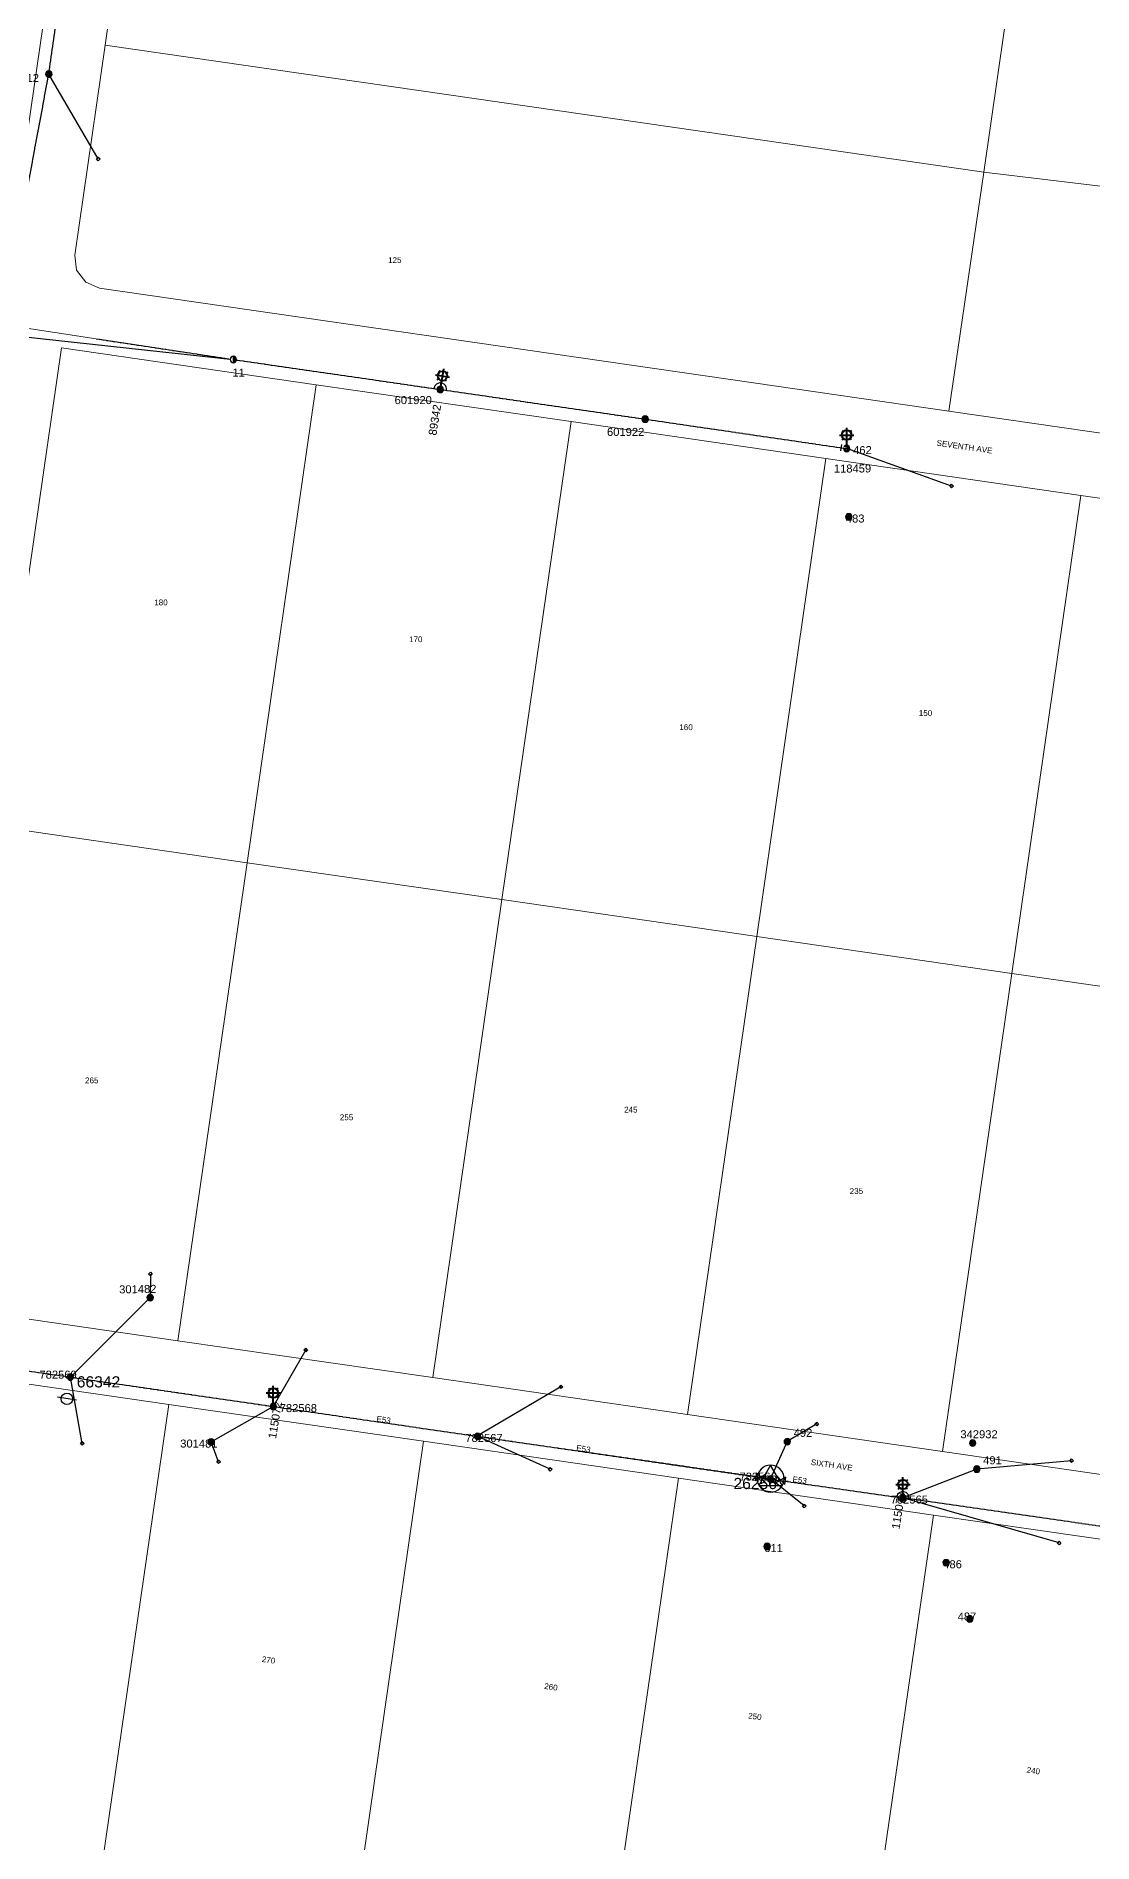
# Model space of a CAD drawing. Header units: metres. Extents: x 368 to 298975, y 411 to 6243625.
# Drawn here: x 297055 to 297385, y 6241754 to 6242318 of the extents above; entities that cross this region are included whole.
import ezdxf
from ezdxf.enums import TextEntityAlignment as Align

# ---------------------------------------------------------------- set-up
doc = ezdxf.new("R2010")
doc.units = ezdxf.units.M
doc.linetypes.add('Cable Exist OH', pattern=[1, 1, 0])
doc.layers.get('0').update_dxf_attribs({"color": 6})
doc.layers.add('Cadastre Land Parcels_SP_EXT', color=250, linetype='Continuous', lineweight=5)
doc.layers.add('Cadastre Roads_SP_EXT', color=250, linetype='Continuous', lineweight=5)
for name, color, linetype in [('Equip_LV_EXT', 7, 'Continuous'), ('Equip_SP_HV_EXT', 7, 'Continuous'), ('Equip_SP_SL_EXT', 7, 'Continuous'), ('Mains_HV_EXT', 7, 'Continuous'), ('Mains_LV_EXT', 7, 'Continuous'), ('Mains_SL_EXT', 7, 'Continuous'), ('OH_Details_SP_MISC', 7, 'Continuous'), ('Services_SP_EXT', 7, 'Continuous'), ('Sub_SP_TR_HV_LV_EXT', 7, 'Continuous'), ('SupportsOH_SP_TR_HV_LV_SL_EXT', 7, 'Continuous'), ('SupportsOH_SP_TR_HV_LV_SL_NEW', 2, 'Continuous')]:
    doc.layers.add(name, color=color, linetype=linetype)
doc.styles.add('HVSW_LABEL', font='arial.ttf')
doc.styles.add('iecARIAL', font='arial.ttf', dxfattribs={"height": 2})
doc.styles.add('POLE_LABEL', font='arial.ttf')
doc.styles.get("Standard").update_dxf_attribs({"font": 'arial.ttf'})
doc.linetypes.add('Cable Rem', pattern='A,6.5,-0.001,["X",Standard,S=2.5,R=0,X=0,Y=-1.27],-0.001', length=6.502)
doc.linetypes.add('IE Trench HV', pattern='A,7,-0.2,["/",Standard,S=3,R=0,X=0.6,Y=-1.4],-2.5', length=9.7)

# ---------------------------------------------------------------- blocks, each defined once
blk = doc.blocks.new('SUB_POLE_EXT')
blk.add_wipeout([(0, 4.22), (0.42, 4.2), (0.83, 4.14), (1.21, 4.05), (1.62, 3.9), (1.99, 3.72), (2.35, 3.51), (2.68, 3.26), (2.99, 2.99), (3.28, 2.66), (3.52, 2.34), (3.76, 1.92), (3.9, 1.62), (4.04, 1.23), (4.18, 0.63), (4.22, 0), (4.18, -0.61), (4.06, -1.15), (3.9, -1.62), (3.58, -2.24), (3.22, -2.73), (2.97, -3.01), (2.68, -3.26), (2.36, -3.5), (2, -3.72), (1.64, -3.89), (1.25, -4.03), (0.82, -4.14), (0.42, -4.2), (0, -4.22), (-0.41, -4.2), (-0.8, -4.15), (-1.21, -4.05), (-1.62, -3.9), (-1.99, -3.73), (-2.35, -3.51), (-2.68, -3.26), (-2.96, -3.02), (-3.23, -2.72), (-3.51, -2.35), (-3.71, -2.01), (-3.91, -1.6), (-4.05, -1.21), (-4.16, -0.76), (-4.22, -0.14), (-4.21, 0.39), (-4.14, 0.83), (-4.03, 1.27), (-3.9, 1.63), (-3.71, 2.02), (-3.5, 2.37), (-3.28, 2.67), (-2.99, 2.99), (-2.68, 3.27), (-2.33, 3.52), (-1.98, 3.73), (-1.63, 3.9), (-1.2, 4.05), (-0.78, 4.15), (-0.4, 4.21)])
blk.add_line((2.16, 0.48), (2.16, 0.48, 0))
blk.add_lwpolyline([(-4.22, 0, 1), (4.22, 0, 1)], format="xyb", close=True)
blk.add_lwpolyline([(2.14, 0.52), (0, 4.22), (-3.66, -2.11), (3.66, -2.11)], close=True)
for tag, height, flags, p in [('STREET_CODE', 0.2, 9, (1.5, 0)), ('ASSET_NUM', 3.5, 8, (2, 2)), ('CONSTRUCTED_VOLTAGE', 0.2, 9, (1.5, -0.2)), ('OPERATING_VOLTAGE', 0.2, 9, (1.5, -0.6)), ('OPERATED_BY', 0.2, 9, (1.5, -0.8)), ('ORIENTATION', 0.2, 9, (1.5, -1.2)), ('OWNED_BY', 0.2, 9, (1.5, -1.4)), ('SECONDARY_VOLTAGE', 0.2, 9, (1.5, -1.6)), ('STATE', 0.2, 9, (1.5, -1.8)), ('SUBSTATION_TYPE', 0.2, 9, (1.5, -2)), ('STREETNAME', 0.2, 9, (1.5, -2.8)), ('SUBURB', 0.2, 9, (1.5, -3)), ('Z', 0.2, 1, (1.5, -3.4)), ('NO_PHASES', 0.2, 9, (1.5, -0.4)), ('MAINTAINED_BY', 0.2, 9, (1.5, -1)), ('USAGE', 0.2, 9, (1.5, -2.2)), ('LEGEND', 0.2, 9, (1.5, -2.4)), ('LOCATION', 0.2, 9, (1.5, -2.6)), ('NOTES', 0.2, 9, (1.5, -3.2))]:
    blk.add_attdef(tag, text='', height=height, dxfattribs=dict(flags=flags)).set_placement(p, align=Align.MIDDLE_LEFT)
blk = doc.blocks.new('LV_OH_LINKS_DISTFUSE_EXT')
for p, q in [((0, 0), (0.96, 0)), ((3.84, 0), (4.8, 0))]:
    blk.add_line(p, q)
blk.add_lwpolyline([(3.84, -1.2), (3.84, 1.2), (0.96, -1.2), (0.96, 1.2)], close=True)
at = {"flags": 9}
for tag, p in [('ACTUAL_STATUS', (0, 0)), ('CONSTRUCTED_VOLTAGE', (0, -0.2)), ('OPERATING_VOLTAGE', (0, -0.6)), ('ORIENTATION', (0, -0.8)), ('OWNED_BY', (0, -1)), ('STATE', (0, -1.2)), ('SWITCH_TYPE', (0, -1.4)), ('NO_PHASES', (0, -0.4)), ('USAGE', (0, -1.6)), ('NOTES', (0, -1.8))]:
    blk.add_attdef(tag, text='', height=0.2, dxfattribs=at).set_placement(p, align=Align.MIDDLE_LEFT)
at = {"flags": 1}
blk.add_attdef('Z', (0, 0), '', height=0.2, dxfattribs=at)
blk = doc.blocks.new('SL_LANTERN_EXT')
at = {"lineweight": 40}
for p, q in [((-1.46, 5.68), (-1.06, 5.28)), ((0, 1.97), (0, 6.47)), ((1.46, 5.68), (1.06, 5.28)), ((-2.25, 4.22), (2.25, 4.22)), ((-1.46, 2.76), (-1.06, 3.16)), ((0, 0), (0, 2.72)), ((1.46, 2.76), (1.06, 3.16))]:
    blk.add_line(p, q, dxfattribs=at)
blk.add_circle((0, 4.22), 1.5, dxfattribs=at)
at = {"style": 'iecARIAL', "flags": 8}
blk.add_attdef('ASSET_NUM', (1.5, 1.5), '', height=2.5, dxfattribs=at)
for tag, p, height, flags in [('OPERATING_VOLTAGE', (0.98, -1.65), 0.2, 9), ('ORIENTATION', (0.98, -1.85), 0.2, 9), ('OWNED_BY', (0.98, -2.05), 0.2, 9), ('STATE', (0.98, -2.25), 0.2, 9), ('CONSTRUCTED_VOLTAGE', (0.98, -0.65), 0.2, 9), ('CONTROL_TYPE', (0.98, -0.85), 0.2, 9), ('LANTERN_PURPOSE', (0.98, -1.05), 0.2, 9), ('LANTERN_TYPE', (0.98, -1.25), 0.2, 9), ('NO_PHASES', (0.98, -1.45), 0.2, 9), ('USAGE', (0.98, -2.45), 0.2, 9), ('CEXIST', (0.98, -2.65), 0.2, 9), ('CNEW', (0.98, -2.85), 0.2, 9), ('CNUMBER', (0.98, -3.05), 0.2, 9), ('CREMOVE', (0.98, -3.25), 0.2, 9), ('CREPLACE', (0.98, -3.45), 0.2, 9), ('LKINGHEIGHT', (0.98, -3.65), 0.2, 9), ('LBRACKET', (0.98, -3.85), 0.2, 9), ('LBRACKETVOCAB', (0.98, -4.05), 0.2, 9), ('LCATEGORY', (0.98, -4.25), 0.2, 9), ('LCHARGE1', (0.98, -4.45), 0.2, 9), ('LCHARGE1PERCENT', (0.98, -4.65), 0.2, 9), ('LCHARGE2', (0.98, -4.85), 0.2, 9), ('LCHARGE2PERCENT', (0.98, -5.05), 0.2, 9), ('LCHARGE3', (0.98, -5.25), 0.2, 9), ('LCHARGE3PERCENT', (0.98, -5.45), 0.2, 9), ('LEXIST', (0.98, -5.65), 0.2, 9), ('LNUMBER', (2.18, -3.25), 2.5, 8), ('STREETNAME', (0.98, -9.25), 0.2, 9), ('SUBURB', (0.98, -9.45), 0.2, 1), ('LLAMP', (0.98, -5.85), 0.2, 9), ('LLAMPVOCAB', (0.98, -6.05), 0.2, 9), ('LMAST', (0.98, -6.25), 0.2, 9), ('LMASTVOCAB', (0.98, -6.45), 0.2, 9), ('LNEW', (0.98, -6.65), 0.2, 9), ('LANTNUMBER', (0.98, -6.85), 0.2, 9), ('LOUTREACH', (0.98, -7.25), 0.2, 9), ('LOUTREACHVOCAB', (0.98, -7.45), 0.2, 9), ('LRATECODE', (0.98, -7.65), 0.2, 9), ('LREMOVE', (0.98, -7.85), 0.2, 9), ('LREPLACE', (0.98, -8.05), 0.2, 9), ('LTYPE', (0.98, -8.25), 0.2, 9), ('LTYPEVOCAB', (0.98, -8.45), 0.2, 9), ('LEGEND', (0.98, -8.65), 0.2, 9), ('LOCATION', (0.98, -8.85), 0.2, 9), ('NOTES', (0.98, -9.05), 0.2, 9)]:
    blk.add_attdef(tag, p, '', height=height, dxfattribs=dict(flags=flags))
blk = doc.blocks.new('*U70')
at = {"lineweight": 40}
for p, q in [((-0.49, 5.9), (-0.16, 5.44)), ((0.34, 2), (1.08, 6.44)), ((-1.51, 4.59), (2.93, 3.84)), ((-0.97, 3.02), (-0.51, 3.35)), ((0, 0), (0.46, 2.74)), ((1.91, 2.54), (1.58, 3)), ((2.39, 5.41), (1.93, 5.09))]:
    blk.add_line(p, q, dxfattribs=at)
blk.add_circle((0.71, 4.22), 1.5, dxfattribs=at)
at = {"style": 'iecARIAL', "flags": 8}
blk.add_attdef('ASSET_NUM', (1.5, 1.5), '', height=2.5, dxfattribs=at)
for tag, p, height, flags in [('OPERATING_VOLTAGE', (0.98, -1.65), 0.2, 9), ('ORIENTATION', (0.98, -1.85), 0.2, 9), ('OWNED_BY', (0.98, -2.05), 0.2, 9), ('STATE', (0.98, -2.25), 0.2, 9), ('CONSTRUCTED_VOLTAGE', (0.98, -0.65), 0.2, 9), ('CONTROL_TYPE', (0.98, -0.85), 0.2, 9), ('LANTERN_PURPOSE', (0.98, -1.05), 0.2, 9), ('LANTERN_TYPE', (0.98, -1.25), 0.2, 9), ('NO_PHASES', (0.98, -1.45), 0.2, 9), ('USAGE', (0.98, -2.45), 0.2, 9), ('CEXIST', (0.98, -2.65), 0.2, 9), ('CNEW', (0.98, -2.85), 0.2, 9), ('CNUMBER', (0.98, -3.05), 0.2, 9), ('CREMOVE', (0.98, -3.25), 0.2, 9), ('CREPLACE', (0.98, -3.45), 0.2, 9), ('LKINGHEIGHT', (0.98, -3.65), 0.2, 9), ('LBRACKET', (0.98, -3.85), 0.2, 9), ('LBRACKETVOCAB', (0.98, -4.05), 0.2, 9), ('LCATEGORY', (0.98, -4.25), 0.2, 9), ('LCHARGE1', (0.98, -4.45), 0.2, 9), ('LCHARGE1PERCENT', (0.98, -4.65), 0.2, 9), ('LCHARGE2', (0.98, -4.85), 0.2, 9), ('LCHARGE2PERCENT', (0.98, -5.05), 0.2, 9), ('LCHARGE3', (0.98, -5.25), 0.2, 9), ('LCHARGE3PERCENT', (0.98, -5.45), 0.2, 9), ('LEXIST', (0.98, -5.65), 0.2, 9), ('LNUMBER', (2.18, -3.25), 2.5, 8), ('STREETNAME', (0.98, -9.25), 0.2, 9), ('SUBURB', (0.98, -9.45), 0.2, 1), ('LLAMP', (0.98, -5.85), 0.2, 9), ('LLAMPVOCAB', (0.98, -6.05), 0.2, 9), ('LMAST', (0.98, -6.25), 0.2, 9), ('LMASTVOCAB', (0.98, -6.45), 0.2, 9), ('LNEW', (0.98, -6.65), 0.2, 9), ('LANTNUMBER', (0.98, -6.85), 0.2, 9), ('LOUTREACH', (0.98, -7.25), 0.2, 9), ('LOUTREACHVOCAB', (0.98, -7.45), 0.2, 9), ('LRATECODE', (0.98, -7.65), 0.2, 9), ('LREMOVE', (0.98, -7.85), 0.2, 9), ('LREPLACE', (0.98, -8.05), 0.2, 9), ('LTYPE', (0.98, -8.25), 0.2, 9), ('LTYPEVOCAB', (0.98, -8.45), 0.2, 9), ('LEGEND', (0.98, -8.65), 0.2, 9), ('LOCATION', (0.98, -8.85), 0.2, 9), ('NOTES', (0.98, -9.05), 0.2, 9)]:
    blk.add_attdef(tag, p, '', height=height, dxfattribs=dict(flags=flags))
blk = doc.blocks.new('CCP_EXT')
blk.add_wipeout([(0, 0.57), (0.57, 0), (0, -0.57), (-0.57, 0)])
blk.add_lwpolyline([(-0.57, 0), (0, 0.57), (0.57, 0), (0, -0.57), (-0.57, 0)])
at = {"flags": 1}
blk.add_attdef('Z', (0, 0), '', height=0.2, dxfattribs=at)
at = {"flags": 9}
for tag, p in [('CCP_TYPE', (0, 0)), ('CONSTRUCTED_VOLTAGE', (0, -0.2)), ('OPERATING_VOLTAGE', (0, -0.6)), ('ORIENTATION', (0, -0.8)), ('OWNED_BY', (0, -1)), ('STATE', (0, -1.8)), ('NO_PHASES', (0, -0.4)), ('USAGE', (0, -1.2)), ('LEGEND', (0, -1.4)), ('LIFE_SUPPORT', (0, -1.6)), ('NOTES', (0, -2))]:
    blk.add_attdef(tag, text='', height=0.2, dxfattribs=at).set_placement(p, align=Align.MIDDLE_LEFT)
blk = doc.blocks.new('POLE_EXT')
blk.add_hatch(color=256).paths.add_polyline_path([(-1, 0, 1), (1, 0, 1)])
blk.add_lwpolyline([(-1, 0, 1), (1, 0, 1)], format="xyb", close=True)
for tag, height, flags, p in [('pNumber', 2.5, 8, (-17.84, 2.07)), ('OWNED_BY', 0.2, 9, (1.35, -0.4)), ('SPECIAL_USE', 0.2, 9, (1.35, -0.8)), ('STATE', 0.2, 9, (1.35, -1)), ('cLV', 0.2, 9, (1.35, -1.4)), ('hDepth', 0.2, 9, (1.35, -1.6)), ('hDia', 0.2, 9, (1.35, -1.8)), ('cHV', 0.2, 9, (1.35, -2)), ('cLinedev', 0.2, 9, (1.35, -3.4)), ('pExisting', 0.2, 9, (1.35, -3.8)), ('pFooting', 0.2, 9, (1.35, -4.4)), ('pNew', 0.2, 9, (1.35, -4.6)), ('pRelocate', 0.2, 9, (1.35, -5)), ('pRemove', 0.2, 9, (1.35, -5.2)), ('pReplace', 0.2, 9, (1.35, -5.4)), ('pStay', 0.2, 9, (1.35, -5.6)), ('PARENT', 0.2, 9, (1.35, -0.6)), ('USAGE', 0.2, 9, (1.35, -1.2)), ('LBRACKET', 0.2, 9, (1.35, -2.2)), ('LExisting', 0.2, 9, (1.35, -2.4)), ('LANTNUMBER', 0.2, 9, (1.35, -2.6)), ('LOther', 0.2, 9, (1.35, -2.8)), ('LRemove', 0.2, 9, (1.35, -3)), ('LEGEND', 0.2, 9, (1.35, -3.2)), ('LOCATION', 0.2, 9, (1.35, -3.6)), ('PFNUMBER', 0.2, 9, (1.35, -4)), ('NEWPFNUMBER', 0.2, 9, (1.35, -4.2)), ('pType', 0.2, 9, (1.35, -5.8)), ('cspan', 0.2, 9, (1.35, -6)), ('STREETNAME', 0.2, 9, (1.35, -6.2)), ('SUBURB', 0.2, 9, (1.35, -6.4)), ('OPERATED_BY', 0.2, 9, (1.36, -7.01)), ('NOTES', 0.2, 9, (1.35, -6.6)), ('MAINTAINED_BY', 0.2, 9, (1.36, -6.81))]:
    blk.add_attdef(tag, text='', height=height, dxfattribs=dict(flags=flags)).set_placement(p, align=Align.MIDDLE_LEFT)
at = {"style": 'POLE_LABEL'}
for tag, height, flags, p in [('STRUCTURE_PLANT_NUMBER', 0.2, 9, (1.35, 0.03)), ('ASSET_NUM', 2.5, 8, (2, 2)), ('STREET_CODE', 0.2, 9, (1.35, -0.2))]:
    blk.add_attdef(tag, text='', height=height, dxfattribs=dict(at, flags=flags)).set_placement(p, align=Align.MIDDLE_LEFT)
at = {"flags": 1}
blk.add_attdef('Z', (1.35, -7.33), '', height=0.2, dxfattribs=at)
blk = doc.blocks.new('HV_ABS_CLOSED_EXT')
blk.add_line((-3, 6.87), (3, 6.87))
blk.add_circle((0, 6.87), 1.8)
at = {"flags": 1}
blk.add_attdef('Z', (0, 0), '', height=0.2, dxfattribs=at)
at = {"style": 'HVSW_LABEL'}
for tag, height, flags, p in [('ASSET_NUM', 3.5, 8, (2, 2)), ('STREET_CODE', 0.2, 9, (0, -0.2))]:
    blk.add_attdef(tag, text='', height=height, dxfattribs=dict(at, flags=flags)).set_placement(p, align=Align.MIDDLE_LEFT)
at = {"flags": 9}
for tag, p in [('ACTUAL_STATUS', (0, -0.4)), ('CONSTRUCTED_VOLTAGE', (0, -0.6)), ('OPERATING_VOLTAGE', (0, -1)), ('ORIENTATION', (0, -1.2)), ('OWNED_BY', (0, -1.4)), ('STATE', (0, -1.6)), ('SWITCH_TYPE', (0, -1.8)), ('STREETNAME', (0, -2.6)), ('SUBURB', (0, -2.8)), ('NO_PHASES', (0, -0.8)), ('USAGE', (0, -2)), ('LEGEND', (0, -2.2)), ('LOCATION', (0, -2.4)), ('NOTES', (0, -3))]:
    blk.add_attdef(tag, text='', height=0.2, dxfattribs=at).set_placement(p, align=Align.MIDDLE_LEFT)
blk = doc.blocks.new('End Shackle_EXT')
blk.add_wipeout([(0, 0.25), (1.81, 0.25), (1.82, -0.25), (0, -0.25)])
blk.add_line((1.81, -1), (1.81, 1))
at = {"flags": 1}
blk.add_attdef('Z', (0, 0), '', height=0.2, dxfattribs=at)
at = {"flags": 9}
for tag, p in [('CONNECTOR_TYPE', (0, 0)), ('CONSTRUCTED_VOLTAGE', (0, -0.2)), ('OPERATING_VOLTAGE', (0, -0.6)), ('ORIENTATION', (0, -0.8)), ('OWNED_BY', (0, -1)), ('STATE', (0, -1.2)), ('NO_PHASES', (0, -0.4)), ('USAGE', (0, -1.4)), ('NOTES', (0, -1.6))]:
    blk.add_attdef(tag, text='', height=0.2, dxfattribs=at).set_placement(p, align=Align.MIDDLE_LEFT)
blk = doc.blocks.new('POLE_REPLACE_NEW')
for tag, flags, p in [('cspan', 9, (1.5, -5.6)), ('pFooting', 9, (1.5, -4)), ('pNew', 9, (1.5, -4.2)), ('pNumber', 9, (1.5, -4.4)), ('pRelocate', 9, (1.5, -4.6)), ('pRemove', 9, (1.5, -4.8)), ('pReplace', 9, (1.5, -5)), ('pStay', 9, (1.5, -5.2)), ('pType', 9, (1.5, -5.4)), ('SUBURB', 9, (1.5, -5.8)), ('STREETNAME', 9, (1.5, -6)), ('OPERATED_BY', 9, (1.5, -6.6)), ('Z', 1, (1.5, -7)), ('LOCATION', 9, (1.5, -6.2)), ('NOTES', 9, (1.5, -6.4)), ('MAINTAINED_BY', 9, (1.5, -6.8))]:
    blk.add_attdef(tag, text='', height=0.2, dxfattribs=dict(flags=flags)).set_placement(p, align=Align.MIDDLE_LEFT)
blk.add_wipeout([(0, 1), (-0.13, 0.99), (-0.25, 0.97), (-0.37, 0.93), (-0.48, 0.88), (-0.59, 0.81), (-0.68, 0.73), (-0.77, 0.64), (-0.84, 0.54), (-0.9, 0.43), (-0.95, 0.31), (-0.98, 0.19), (-1, 0.06), (-1, -0.06), (-0.98, -0.19), (-0.95, -0.31), (-0.9, -0.43), (-0.84, -0.54), (-0.77, -0.64), (-0.68, -0.73), (-0.59, -0.81), (-0.48, -0.88), (-0.37, -0.93), (-0.25, -0.97), (-0.13, -0.99), (0, -1), (0.13, -0.99), (0.25, -0.97), (0.37, -0.93), (0.48, -0.88), (0.59, -0.81), (0.68, -0.73), (0.77, -0.64), (0.84, -0.54), (0.9, -0.43), (0.95, -0.31), (0.98, -0.19), (1, -0.06), (1, 0.06), (0.98, 0.19), (0.95, 0.31), (0.9, 0.43), (0.84, 0.54), (0.77, 0.64), (0.68, 0.73), (0.59, 0.81), (0.48, 0.88), (0.37, 0.93), (0.25, 0.97), (0.13, 0.99)])
h = blk.add_hatch(color=256)
edge = h.paths.add_edge_path()
edge.add_arc((0, 0), 1, 270, 450)
edge.add_line((0, 1), (0, -1))
blk.add_lwpolyline([(0, 1), (0, -1)])
at = {"lineweight": -3}
blk.add_arc((0, 0), 1, 90, 270, dxfattribs=at)
blk.add_arc((0, 0), 1, 270, 90)
at = {"style": 'POLE_LABEL', "flags": 9}
blk.add_attdef('STRUCTURE_PLANT_NUMBER', text='', height=0.2, dxfattribs=at).set_placement((1.5, 0.24), align=Align.MIDDLE_LEFT)
for tag, height, flags, p in [('STREET_CODE', 0.2, 9, (1.5, 0)), ('ASSET_NUM', 2.5, 8, (2, 2)), ('OWNED_BY', 0.2, 9, (1.5, -0.2)), ('SPECIAL_USE', 0.2, 9, (1.5, -0.6)), ('STATE', 0.2, 9, (1.5, -0.8)), ('cLV', 0.2, 9, (1.5, -1.2)), ('cHV', 0.2, 9, (1.5, -1.8)), ('cLinedev', 0.2, 9, (1.5, -3.2)), ('PARENT', 0.2, 9, (1.5, -0.4)), ('USAGE', 0.2, 9, (1.5, -1)), ('hDepth', 0.2, 9, (1.5, -1.4)), ('hDia', 0.2, 9, (1.5, -1.6)), ('LBRACKET', 0.2, 9, (1.5, -2)), ('LExisting', 0.2, 9, (1.5, -2.2)), ('LANTNUMBER', 0.2, 9, (1.5, -2.4)), ('LOther', 0.2, 9, (1.5, -2.6)), ('LRemove', 0.2, 9, (1.5, -2.8)), ('LEGEND', 0.2, 9, (1.5, -3)), ('pExisting', 0.2, 9, (1.5, -3.4)), ('PFNUMBER', 0.2, 9, (1.5, -3.6)), ('NEWPFNUMBER', 0.2, 9, (1.5, -3.8))]:
    blk.add_attdef(tag, text='', height=height, dxfattribs=dict(flags=flags)).set_placement(p, align=Align.MIDDLE_LEFT)

msp = doc.modelspace()

# ---------------------------------------------------------------- linework, layer by layer
at = {"layer": 'Cadastre Land Parcels_SP_EXT', "linetype": 'Continuous'}
for points in [[(297066.99, 6242392.59), (296987.38, 6242404.06), (296965.76, 6242254.81), (297045.37, 6242243.32), (297066.99, 6242392.59)], [(297361.35, 6242350.05), (297268.48, 6242363.46), (297086.86, 6242389.68), (297076.08, 6242315.05), (297350.57, 6242275.4), (297361.35, 6242350.05)], [(297644.34, 6242309.18), (297564.68, 6242320.69), (297485.03, 6242332.19), (297405.42, 6242343.69), (297361.35, 6242350.05), (297350.57, 6242275.4), (297634.48, 6242241.3), (297644.34, 6242309.18)], [(297350.57, 6242275.4), (297076.08, 6242315.05), (297066.61, 6242249.48), (297067.17, 6242244.78), (297070, 6242240.99), (297074.35, 6242239.11), (297271.46, 6242210.59), (297339.72, 6242200.72), (297350.57, 6242275.4)], [(297634.48, 6242241.3), (297350.57, 6242275.4), (297339.72, 6242200.72), (297577.48, 6242166.38), (297580.39, 6242186.3), (297625.64, 6242179.77), (297634.48, 6242241.3)], [(297142.02, 6242208.98), (297062.42, 6242220.49), (297040.81, 6242071.2), (297120.42, 6242059.68), (297142.02, 6242208.98)], [(297221.65, 6242197.46), (297142.02, 6242208.98), (297120.42, 6242059.68), (297200.05, 6242048.15), (297221.65, 6242197.46)], [(297301.25, 6242185.95), (297221.65, 6242197.46), (297200.05, 6242048.15), (297274.83, 6242037.33), (297279.69, 6242036.63), (297301.25, 6242185.95)], [(297380.89, 6242174.43), (297301.25, 6242185.95), (297279.69, 6242036.63), (297359.33, 6242025.11), (297380.89, 6242174.43)], [(297460.53, 6242162.91), (297380.89, 6242174.43), (297359.33, 6242025.11), (297438.97, 6242013.59), (297460.53, 6242162.91)], [(297120.42, 6242059.68), (297040.81, 6242071.2), (297019.19, 6241921.89), (297098.79, 6241910.37), (297120.42, 6242059.68)], [(297200.05, 6242048.15), (297120.42, 6242059.68), (297098.79, 6241910.37), (297178.43, 6241898.84), (297200.05, 6242048.15)], [(297279.69, 6242036.63), (297274.83, 6242037.33), (297200.05, 6242048.15), (297178.43, 6241898.84), (297258.07, 6241887.31), (297279.69, 6242036.63)], [(297359.33, 6242025.11), (297279.69, 6242036.63), (297258.07, 6241887.31), (297337.71, 6241875.78), (297359.33, 6242025.11)], [(297438.97, 6242013.59), (297359.33, 6242025.11), (297337.71, 6241875.78), (297417.36, 6241864.25), (297438.97, 6242013.59)], [(297095.94, 6241890.5), (297016.3, 6241902.03), (296994.67, 6241752.71), (297074.31, 6241741.17), (297095.94, 6241890.5)], [(297175.57, 6241878.96), (297095.94, 6241890.5), (297074.31, 6241741.17), (297153.95, 6241729.63), (297175.57, 6241878.96)], [(297255.22, 6241867.43), (297175.57, 6241878.96), (297153.95, 6241729.63), (297233.6, 6241718.1), (297247.5, 6241814.1), (297255.22, 6241867.43)], [(297414.51, 6241844.38), (297334.86, 6241855.9), (297313.24, 6241706.56), (297392.89, 6241695.03), (297414.51, 6241844.38)]]:
    msp.add_lwpolyline(points, close=True, dxfattribs=at)
at = {"layer": 'Mains_HV_EXT', "linetype": 'Cable Exist OH'}
msp.add_lwpolyline([(297000.87, 6241908.36), (297065.21, 6241899.02)], dxfattribs=at)
at = {"layer": 'Mains_LV_EXT', "linetype": 'Cable Exist OH'}
for points in [[(297058.48, 6242306.02), (297070.85, 6242391.77)], [(297043.48, 6242225.56), (297058.48, 6242306.02)], [(297116.12, 6242216.86), (297180.78, 6242207.51)], [(297180.78, 6242207.51), (297244.81, 6242198.24)], [(297000.87, 6241908.36), (297065.11, 6241899.04)], [(297065.11, 6241899.04), (297065.21, 6241899.02), (297065.18, 6241899.03), (297128.72, 6241889.82)], [(297128.62, 6241889.83), (297192.45, 6241880.5)]]:
    msp.add_lwpolyline(points, dxfattribs=at)
at = {"layer": 'Mains_LV_EXT', "linetype": 'Continuous'}
for points in [[(297182.76, 6242207.22, 1.022425), (297178.8, 6242207.79)], [(297327.26, 6241860.9, 0.999988), (297323.34, 6241861.57)]]:
    msp.add_lwpolyline(points, format="xyb", dxfattribs=at)
at = {"layer": 'Mains_SL_EXT', "linetype": 'Cable Exist OH'}
msp.add_lwpolyline([(297073.26, 6242223.34), (297116.12, 6242216.86), (297180.78, 6242207.51)], dxfattribs=at)
at = {"layer": 'OH_Details_SP_MISC', "color": 2, "linetype": 'Cable Rem', "lineweight": 0, "flags": 128}
for points in [[(297047.43, 6242227.26), (297073.26, 6242223.34)], [(297074.25, 6242223.21), (297116.12, 6242216.86), (297180.78, 6242207.51), (297244.81, 6242198.24)]]:
    msp.add_lwpolyline(points, dxfattribs=at)
at = {"layer": 'OH_Details_SP_MISC', "color": 7, "linetype": 'Continuous', "elevation": -3.47, "flags": 128}
msp.add_lwpolyline([(297044.41, 6242224.65), (297116.12, 6242216.86)], dxfattribs=at)

# ---------------------------------------------------------------- block references
at = {"layer": 'Equip_SP_HV_EXT'}
ref = msp.add_blockref('HV_ABS_CLOSED_EXT', (297065.21, 6241899.02), dxfattribs=dict(at, rotation=171.0949387041825))
ref.add_attrib('ASSET_NUM', '66342', dxfattribs={"layer": '0', "height": 3.5, "style": 'HVSW_LABEL'}).set_placement((297067.21, 6241899.27), align=Align.TOP_LEFT)
at = {"layer": 'Equip_SP_SL_EXT'}
ref = msp.add_blockref('*U70', (297180.78, 6242207.51), dxfattribs=at)
ref.add_attrib('ASSET_NUM', '89342', dxfattribs={"layer": '0', "height": 2.5, "rotation": 80.6771, "style": 'iecARIAL'}).set_placement((297179.86, 6242202.79), align=Align.MIDDLE_RIGHT)
ref = msp.add_blockref('SL_LANTERN_EXT', (297307.77, 6242189.05), dxfattribs=at)
ref.add_attrib('ASSET_NUM', '118459', dxfattribs={"layer": '0', "height": 2.5, "rotation": 0.216, "style": 'iecARIAL'}).set_placement((297303.75, 6242184.04), align=Align.TOP_LEFT)
ref = msp.add_blockref('SL_LANTERN_EXT', (297128.62, 6241889.83), dxfattribs=at)
ref.add_attrib('ASSET_NUM', '115072', dxfattribs={"layer": '0', "height": 2.5, "rotation": 80.6771, "style": 'iecARIAL'}).set_placement((297130.12, 6241891.33), align=Align.MIDDLE_RIGHT)
ref = msp.add_blockref('SL_LANTERN_EXT', (297325.33, 6241861.26), dxfattribs=at)
ref.add_attrib('ASSET_NUM', '115073', dxfattribs={"layer": '0', "height": 2.5, "rotation": 80.8759, "style": 'iecARIAL'}).set_placement((297326.83, 6241862.76), align=Align.BOTTOM_RIGHT)
at = {"layer": 'Sub_SP_TR_HV_LV_EXT'}
ref = msp.add_blockref('SUB_POLE_EXT', (297283.98, 6241867.28), dxfattribs=at)
ref.add_attrib('ASSET_NUM', '26256', dxfattribs={"layer": '0', "height": 3.5}).set_placement((297285.98, 6241867.53), align=Align.TOP_RIGHT)
at = {"layer": 'SupportsOH_SP_TR_HV_LV_SL_EXT'}
ref = msp.add_blockref('POLE_EXT', (297058.48, 6242306.02), dxfattribs=at)
ref.add_attrib('ASSET_NUM', '734212', dxfattribs={"layer": '0', "height": 2.5, "rotation": 0.0642, "style": 'POLE_LABEL'}).set_placement((297055.42, 6242304.81), align=Align.MIDDLE_RIGHT)
msp.add_blockref('POLE_EXT', (297116.12, 6242216.86), dxfattribs=at)
ref = msp.add_blockref('POLE_EXT', (297180.78, 6242207.51), dxfattribs=at)
ref.add_attrib('ASSET_NUM', '601920', dxfattribs={"layer": '0', "height": 2.5, "rotation": 0.0727, "style": 'POLE_LABEL'}).set_placement((297178.16, 6242204.19), align=Align.MIDDLE_RIGHT)
ref = msp.add_blockref('POLE_EXT', (297244.81, 6242198.24), dxfattribs=at)
ref.add_attrib('ASSET_NUM', '601922', dxfattribs={"layer": '0', "height": 2.5, "rotation": 359.9794, "style": 'POLE_LABEL'}).set_placement((297238.7, 6242195.49), align=Align.TOP_CENTER)
ref = msp.add_blockref('POLE_EXT', (297307.77, 6242189.05), dxfattribs=at)
ref.add_attrib('ASSET_NUM', '462', dxfattribs={"layer": '0', "height": 2.5, "rotation": 0.0757, "style": 'POLE_LABEL'}).set_placement((297309.77, 6242189.8), align=Align.TOP_LEFT)
ref = msp.add_blockref('POLE_EXT', (297308.42, 6242167.69), dxfattribs=at)
ref.add_attrib('ASSET_NUM', '483', dxfattribs={"layer": '0', "height": 2.5, "rotation": 0.0015, "style": 'POLE_LABEL'}).set_placement((297310.42, 6242168.44), align=Align.TOP_CENTER)
ref = msp.add_blockref('POLE_EXT', (297065.21, 6241899.02), dxfattribs=at)
ref.add_attrib('ASSET_NUM', '782569', dxfattribs={"layer": '0', "height": 2.5, "style": 'POLE_LABEL'}).set_placement((297067.21, 6241899.77), align=Align.MIDDLE_RIGHT)
ref = msp.add_blockref('POLE_EXT', (297128.62, 6241889.83), dxfattribs=at)
ref.add_attrib('ASSET_NUM', '782568', dxfattribs={"layer": '0', "height": 2.5, "style": 'POLE_LABEL'}).set_placement((297130.62, 6241890.58), align=Align.TOP_LEFT)
ref = msp.add_blockref('POLE_EXT', (297192.45, 6241880.5), dxfattribs=at)
ref.add_attrib('ASSET_NUM', '782567', dxfattribs={"layer": '0', "height": 2.5, "style": 'POLE_LABEL'}).set_placement((297194.45, 6241881.25), align=Align.TOP_CENTER)
ref = msp.add_blockref('POLE_EXT', (297347.11, 6241878.41), dxfattribs=at)
ref.add_attrib('ASSET_NUM', '342932', dxfattribs={"layer": '0', "height": 2.5, "style": 'POLE_LABEL'}).set_placement((297349.11, 6241879.16), align=Align.BOTTOM_CENTER)
ref = msp.add_blockref('POLE_EXT', (297109.19, 6241878.75), dxfattribs=at)
ref.add_attrib('ASSET_NUM', '301481', dxfattribs={"layer": '0', "height": 2.5, "style": 'POLE_LABEL'}).set_placement((297111.19, 6241879.5), align=Align.TOP_RIGHT)
ref = msp.add_blockref('POLE_EXT', (297348.41, 6241870.28), dxfattribs=at)
ref.add_attrib('ASSET_NUM', '491', dxfattribs={"layer": '0', "height": 2.5, "style": 'POLE_LABEL'}).set_placement((297350.41, 6241871.03), align=Align.BOTTOM_LEFT)
ref = msp.add_blockref('POLE_EXT', (297325.33, 6241861.26), dxfattribs=at)
ref.add_attrib('ASSET_NUM', '782565', dxfattribs={"layer": '0', "height": 2.5, "style": 'POLE_LABEL'}).set_placement((297327.33, 6241862.01), align=Align.TOP_CENTER)
ref = msp.add_blockref('POLE_EXT', (297282.91, 6241846.11), dxfattribs=at)
ref.add_attrib('ASSET_NUM', '611', dxfattribs={"layer": '0', "height": 2.5, "style": 'POLE_LABEL'}).set_placement((297284.91, 6241846.86), align=Align.TOP_CENTER)
ref = msp.add_blockref('POLE_EXT', (297338.85, 6241841.05), dxfattribs=at)
ref.add_attrib('ASSET_NUM', '486', dxfattribs={"layer": '0', "height": 2.5, "style": 'POLE_LABEL'}).set_placement((297340.85, 6241841.8), align=Align.TOP_CENTER)
ref = msp.add_blockref('POLE_EXT', (297346.26, 6241823.47), dxfattribs=at)
ref.add_attrib('ASSET_NUM', '487', dxfattribs={"layer": '0', "height": 2.5, "style": 'POLE_LABEL'}).set_placement((297348.26, 6241824.22), align=Align.MIDDLE_RIGHT)

# ---------------------------------------------------------------- texts
at = {"layer": 'Cadastre Land Parcels_SP_EXT'}
for s, p in [('125', (297164.49, 6242247.02)), ('180', (297091.42, 6242140.09)), ('170', (297171.04, 6242128.57)), ('150', (297330.29, 6242105.53)), ('160', (297255.49, 6242101.1)), ('265', (297069.8, 6241990.79)), ('245', (297238.22, 6241981.65)), ('255', (297149.42, 6241979.26)), ('235', (297308.7, 6241956.21))]:
    msp.add_text(s, height=1.8, dxfattribs=at).set_placement(p)
for s, rotation, p in [('270', 351.7645, (297124.94, 6241810.07)), ('260', 351.7611, (297213.17, 6241801.65)), ('250', 351.7622, (297276.88, 6241792.42)), ('240', 351.7635, (297363.88, 6241775.47))]:
    msp.add_text(s, height=1.8, rotation=rotation, dxfattribs=at).set_placement(p)
at = {"layer": 'Cadastre Roads_SP_EXT'}
for s, rotation, p in [('SEVENTH AVE', 351.7749, (297335.75, 6242189.97)), ('SIXTH AVE', 351.7676, (297296.48, 6241871.61))]:
    msp.add_text(s, height=1.8, rotation=rotation, dxfattribs=at).set_placement(p)
at = {"layer": 'Mains_LV_EXT'}
for rotation, p in [(351.684, (297160.75, 6241885.14)), (351.7609, (297223.18, 6241876.05))]:
    msp.add_text('E53', height=1.8, rotation=rotation, dxfattribs=at).set_placement(p)

# ---------------------------------------------------------------- next in the draw order: linework, layer by layer
at = {"layer": 'Cadastre Land Parcels_SP_EXT', "linetype": 'Continuous'}
msp.add_lwpolyline([(297334.86, 6241855.9), (297255.22, 6241867.43), (297247.5, 6241814.1), (297233.6, 6241718.1), (297313.24, 6241706.56), (297334.86, 6241855.9)], close=True, dxfattribs=at)

# ---------------------------------------------------------------- next in the draw order: block references
at = {"layer": 'Equip_LV_EXT'}
for p, rotation in [((297283.18, 6241867.39), 171.8021533197845), ((297284.77, 6241867.16), 351.8021533197849)]:
    msp.add_blockref('LV_OH_LINKS_DISTFUSE_EXT', p, dxfattribs=dict(at, rotation=rotation))
at = {"layer": 'Services_SP_EXT'}
for p in [(297073.91, 6242279.5), (297340.54, 6242177.33), (297090.21, 6241931.17), (297138.77, 6241907.51), (297218.46, 6241895.97), (297298.39, 6241884.4), (297068.91, 6241878.31), (297111.51, 6241872.57), (297215.15, 6241870.24), (297378.01, 6241872.88), (297374.12, 6241847.22)]:
    msp.add_blockref('CCP_EXT', p, dxfattribs=at)
at = {"layer": 'SupportsOH_SP_TR_HV_LV_SL_EXT'}
ref = msp.add_blockref('POLE_EXT', (297283.92, 6241867.17), dxfattribs=at)
ref.add_attrib('ASSET_NUM', '782566', dxfattribs={"layer": '0', "height": 2.5, "style": 'POLE_LABEL'}).set_placement((297285.92, 6241867.92), align=Align.MIDDLE_RIGHT)
at = {"layer": 'SupportsOH_SP_TR_HV_LV_SL_NEW', "linetype": 'IE Trench HV'}
ref = msp.add_blockref('POLE_REPLACE_NEW', (297116.12, 6242216.86), dxfattribs=at)
ref.add_attrib('pNumber', '11', dxfattribs={"height": 2.5}).set_placement((297115.85, 6242212.76), align=Align.MIDDLE_LEFT)

# ---------------------------------------------------------------- next in the draw order: texts
at = {"layer": 'Mains_LV_EXT'}
msp.add_text('E53', height=1.8, rotation=351.7619, dxfattribs=at).set_placement((297290.75, 6241866.27))

# ---------------------------------------------------------------- next in the draw order: linework, layer by layer
at = {"layer": 'Mains_HV_EXT', "linetype": 'Cable Exist OH'}
msp.add_lwpolyline([(297065.21, 6241899.02), (297128.62, 6241889.83), (297192.45, 6241880.5), (297283.88, 6241867.21)], dxfattribs=at)
at = {"layer": 'Mains_LV_EXT', "linetype": 'Cable Exist OH'}
for points in [[(297192.45, 6241880.5), (297283.89, 6241867.32)], [(297457.28, 6241842.25), (297398.6, 6241850.74), (297325.32, 6241861.26)]]:
    msp.add_lwpolyline(points, dxfattribs=at)
at = {"layer": 'Services_SP_EXT'}
for points in [[(297073.91, 6242279.5), (297058.48, 6242306.02)], [(297340.54, 6242177.33), (297307.77, 6242189.05)], [(297090.21, 6241931.17), (297090.15, 6241923.84), (297065.21, 6241899.02)], [(297138.77, 6241907.51), (297128.62, 6241889.83)], [(297068.91, 6241878.31), (297065.21, 6241899.02)], [(297218.46, 6241895.97), (297192.39, 6241880.63)], [(297111.51, 6241872.57), (297109.19, 6241878.75), (297128.62, 6241889.83)], [(297298.39, 6241884.4), (297289.2, 6241878.85), (297283.91, 6241867.34)], [(297215.15, 6241870.24), (297192.3, 6241880.56)], [(297378.01, 6241872.88), (297348.41, 6241870.28), (297325.32, 6241861.26)], [(297374.12, 6241847.22), (297325.32, 6241861.26)]]:
    msp.add_lwpolyline(points, dxfattribs=at)

# ---------------------------------------------------------------- next in the draw order: block references
msp.add_blockref('CCP_EXT', (297294.53, 6241858.75), dxfattribs=at)
at = {"layer": 'SupportsOH_SP_TR_HV_LV_SL_EXT'}
ref = msp.add_blockref('POLE_EXT', (297090.15, 6241923.84), dxfattribs=at)
ref.add_attrib('ASSET_NUM', '301482', dxfattribs={"layer": '0', "height": 2.5, "rotation": 1, "style": 'POLE_LABEL'}).set_placement((297092.15, 6241924.59), align=Align.BOTTOM_RIGHT)
ref = msp.add_blockref('POLE_EXT', (297289.2, 6241878.85), dxfattribs=at)
ref.add_attrib('ASSET_NUM', '492', dxfattribs={"layer": '0', "height": 2.5, "style": 'POLE_LABEL'}).set_placement((297291.2, 6241879.6), align=Align.BOTTOM_LEFT)

# ---------------------------------------------------------------- next in the draw order: linework, layer by layer
at = {"layer": 'Cadastre Roads_SP_EXT', "linetype": 'Continuous'}
msp.add_lwpolyline([(297098.79, 6241910.37), (297019.19, 6241921.89), (297017.74, 6241911.9), (297016.3, 6241902.03), (297095.94, 6241890.5), (297175.57, 6241878.96), (297255.22, 6241867.43), (297334.86, 6241855.9), (297414.51, 6241844.38), (297494.16, 6241832.85), (297573.81, 6241821.32), (297575.26, 6241831.34), (297576.69, 6241841.23), (297497.01, 6241852.73), (297417.36, 6241864.25), (297337.71, 6241875.78), (297258.07, 6241887.31), (297178.43, 6241898.84), (297098.79, 6241910.37)], close=True, dxfattribs=at)
at = {"layer": 'Mains_LV_EXT', "linetype": 'Cable Exist OH'}
msp.add_lwpolyline([(297283.79, 6241867.16), (297325.33, 6241861.26)], dxfattribs=at)
at = {"layer": 'Services_SP_EXT'}
msp.add_lwpolyline([(297294.53, 6241858.75), (297283.9, 6241867.32)], dxfattribs=at)

# ---------------------------------------------------------------- next in the draw order: block references
at = {"layer": 'Mains_LV_EXT', "rotation": 170.6829721593135}
msp.add_blockref('End Shackle_EXT', (297307.77, 6242189.05), dxfattribs=at)

# ---------------------------------------------------------------- next in the draw order: linework, layer by layer
at = {"layer": 'Mains_LV_EXT', "linetype": 'Cable Exist OH'}
msp.add_lwpolyline([(297244.81, 6242198.24), (297307.77, 6242189.05)], dxfattribs=at)

doc.saveas('drawing.dxf')
